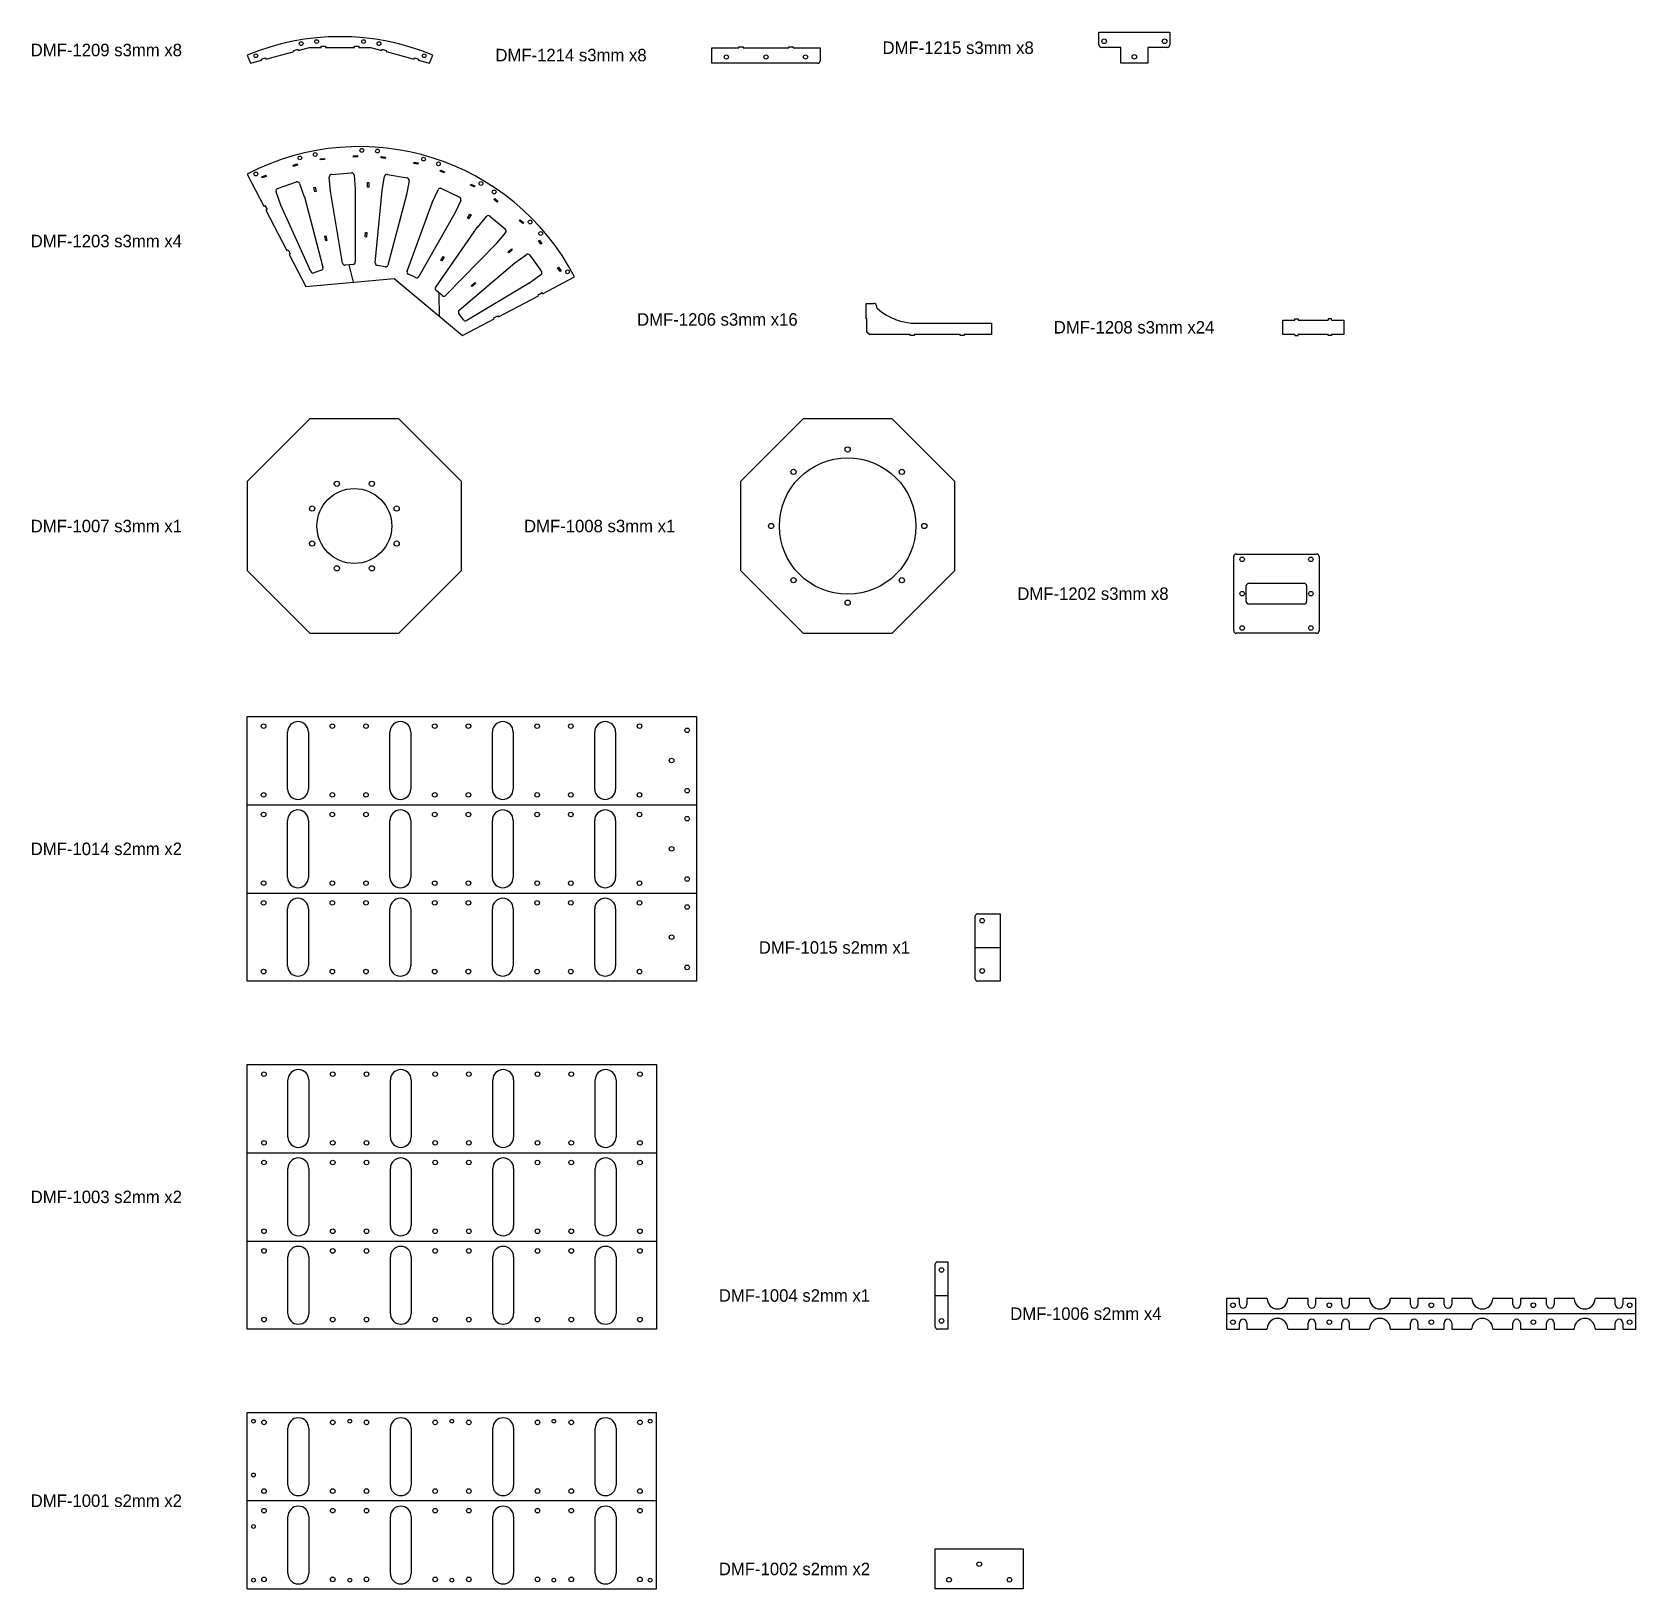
# Model space of a CAD drawing. Header units: millimetres. Extents: x 3 to 3856, y 0 to 3740.
import ezdxf

# ---------------------------------------------------------------- set-up
doc = ezdxf.new("R2010")
doc.units = ezdxf.units.MM
for name, color, linetype in [('IV_BEND_DOWN', 1, 'Continuous'), ('IV_INTERIOR_PROFILES', 7, 'Continuous'), ('IV_MARK_SURFACE_BACK', 7, 'Continuous'), ('IV_OUTER_PROFILE', 7, 'Continuous'), ('LABELS', 3, 'Continuous')]:
    doc.layers.add(name, color=color, linetype=linetype)

msp = doc.modelspace()

# ---------------------------------------------------------------- linework, layer by layer
at = {"layer": 'IV_BEND_DOWN'}
for p, q in [((520, 1884), (1599, 1884)), ((520, 1671.7), (1599, 1671.7)), ((2269, 1541), (2329, 1541)), ((520, 1048), (1503, 1048)), ((520, 835.7), (1503, 835.7)), ((2173, 704.9), (2203, 704.9)), ((3856, 661.2), (2873, 661.2)), ((1503, 211.9), (520, 211.9))]:
    msp.add_line(p, q, dxfattribs=at)
at = {"layer": 'IV_INTERIOR_PROFILES'}
for p, q in [((695.5, 3435.8), (705.5, 3436.7)), ((695.8, 3432.8), (695.5, 3435.8)), ((705.7, 3433.7), (695.8, 3432.8)), ((705.5, 3436.7), (705.7, 3433.7)), ((775.2, 3442.8), (785.2, 3443.7)), ((775.5, 3439.8), (775.2, 3442.8)), ((785.4, 3440.7), (775.5, 3439.8)), ((785.2, 3443.7), (785.4, 3440.7)), ((841.6, 3438.3), (842.1, 3441.3)), ((851.4, 3436.6), (841.6, 3438.3)), ((842.1, 3441.3), (851.9, 3439.6)), ((851.9, 3439.6), (851.4, 3436.6)), ((555.4, 3392.5), (564.8, 3395.9)), ((556.4, 3389.7), (555.4, 3392.5)), ((565.8, 3393.1), (556.4, 3389.7)), ((564.8, 3395.9), (565.8, 3393.1)), ((630.5, 3420), (639.9, 3423.4)), ((631.6, 3417.1), (630.5, 3420)), ((641, 3420.6), (631.6, 3417.1)), ((639.9, 3423.4), (641, 3420.6)), ((720, 3358), (717.2, 3391.7)), ((722.7, 3398.1), (770.5, 3402.1)), ((777, 3396.6), (779.8, 3363)), ((843.9, 3360.1), (849.8, 3393.3)), ((856.8, 3398.2), (904, 3389.8)), ((920.4, 3424.5), (920.9, 3427.5)), ((930.2, 3422.8), (920.4, 3424.5)), ((920.9, 3427.5), (930.7, 3425.8)), ((930.7, 3425.8), (930.2, 3422.8)), ((983.8, 3406), (985.1, 3408.7)), ((992.9, 3401.8), (983.8, 3406)), ((985.1, 3408.7), (994.1, 3404.5)), ((994.1, 3404.5), (992.9, 3401.8)), ((600.7, 3324.4), (589.4, 3356.2)), ((593, 3363.9), (638.3, 3379.9)), ((645.9, 3376.3), (657.2, 3344.5)), ((680.2, 3366.8), (683.1, 3367.5)), ((682.6, 3356.1), (680.2, 3366.8)), ((685.5, 3356.7), (682.6, 3356.1)), ((683.1, 3367.5), (685.5, 3356.7)), ((749, 3185.1), (720.1, 3357.5)), ((779.8, 3362.5), (779.8, 3187.7)), ((808.9, 3367.7), (809.4, 3378.7)), ((811.9, 3367.5), (808.9, 3367.7)), ((809.4, 3378.7), (812.4, 3378.5)), ((812.4, 3378.5), (811.9, 3367.5)), ((827.8, 3185.5), (843.9, 3359.6)), ((908.9, 3382.8), (903, 3349.6)), ((964.3, 3330.4), (978.4, 3361)), ((986.4, 3363.9), (1030, 3343.8)), ((1056.3, 3372.2), (1057.6, 3375)), ((1065.4, 3368), (1056.3, 3372.2)), ((1057.6, 3375), (1066.7, 3370.8)), ((1066.7, 3370.8), (1065.4, 3368)), ((672.9, 3164.6), (600.9, 3323.9)), ((657.4, 3344), (702, 3175)), ((902.9, 3349.1), (858.2, 3180.1)), ((904.1, 3165.7), (964.1, 3329.9)), ((1032.9, 3335.8), (1018.7, 3305.2)), ((1112.8, 3337.9), (1114.8, 3340.2)), ((1120.5, 3331.5), (1112.8, 3337.9)), ((1114.8, 3340.2), (1122.4, 3333.8)), ((1122.4, 3333.8), (1120.5, 3331.5)), ((1018.5, 3304.7), (932.1, 3152.7)), ((1049.2, 3293), (1055.1, 3302.3)), ((1051.8, 3291.4), (1049.2, 3293)), ((1057.7, 3300.7), (1051.8, 3291.4)), ((1055.1, 3302.3), (1057.7, 3300.7)), ((1073, 3270.9), (1094.6, 3296.9)), ((1103, 3297.7), (1140, 3267.1)), ((1174.2, 3286.5), (1176.1, 3288.8)), ((1181.8, 3280.1), (1174.2, 3286.5)), ((1176.1, 3288.8), (1183.8, 3282.4)), ((1183.8, 3282.4), (1181.8, 3280.1)), ((706.3, 3249.7), (709.2, 3250.3)), ((708.7, 3238.9), (706.3, 3249.7)), ((711.6, 3239.6), (708.7, 3238.9)), ((709.2, 3250.3), (711.6, 3239.6)), ((803.8, 3247.8), (804.3, 3258.8)), ((806.8, 3247.6), (803.8, 3247.8)), ((804.3, 3258.8), (807.3, 3258.6)), ((807.3, 3258.6), (806.8, 3247.6)), ((972.8, 3127.1), (1072.7, 3270.5)), ((1140.8, 3258.6), (1119.2, 3232.6)), ((1219.8, 3238.8), (1222.3, 3240.5)), ((1225.6, 3230.6), (1219.8, 3238.8)), ((1222.3, 3240.5), (1228, 3232.3)), ((984.9, 3191.7), (990.8, 3201)), ((993.3, 3199.4), (987.4, 3190.1)), ((990.8, 3201), (993.3, 3199.4)), ((1118.9, 3232.3), (996.6, 3107.3)), ((1146.8, 3211.8), (1154.9, 3219.3)), ((1148.8, 3209.6), (1146.8, 3211.8)), ((1156.9, 3217.1), (1148.8, 3209.6)), ((1154.9, 3219.3), (1156.9, 3217.1)), ((1163, 3185.7), (1190.4, 3205.3)), ((1198.8, 3203.9), (1226.7, 3164.8)), ((1228, 3232.3), (1225.6, 3230.6)), ((698.2, 3167.8), (680.4, 3161.4)), ((774.3, 3181.7), (755.4, 3180.1)), ((851.4, 3175.7), (832.7, 3179)), ((987.4, 3190.1), (984.9, 3191.7)), ((1029.3, 3072.2), (1162.6, 3185.3)), ((1265.8, 3173.3), (1268.2, 3175)), ((1271.5, 3165.1), (1265.8, 3173.3)), ((1268.2, 3175), (1274, 3166.8)), ((1274, 3166.8), (1271.5, 3165.1)), ((924.4, 3150.2), (907.2, 3158.2)), ((1197.5, 3136.6), (1047.3, 3047)), ((1058.4, 3130.7), (1066.5, 3138.1)), ((1060.4, 3128.5), (1058.4, 3130.7)), ((1068.5, 3135.9), (1060.4, 3128.5)), ((1066.5, 3138.1), (1068.5, 3135.9)), ((1225.3, 3156.5), (1197.9, 3136.8)), ((988.4, 3106.9), (973.8, 3119)), ((1039.3, 3048.7), (1028.3, 3064.1)), ((2920, 2371.9), (2920, 2409.9)), ((2926, 2415.9), (3059, 2415.9)), ((3065, 2409.9), (3065, 2371.9)), ((3059, 2365.9), (2926, 2365.9)), ((617, 1921.6), (617, 2058.6)), ((667, 2058.6), (667, 1921.6)), ((863, 1921.6), (863, 2058.6)), ((913, 2058.6), (913, 1921.6)), ((1109, 1921.6), (1109, 2058.6)), ((1159, 2058.6), (1159, 1921.6)), ((1355, 1921.6), (1355, 2058.6)), ((1405, 2058.6), (1405, 1921.6)), ((617, 1709.4), (617, 1846.4)), ((667, 1846.4), (667, 1709.4)), ((863, 1709.4), (863, 1846.4)), ((913, 1846.4), (913, 1709.4)), ((1109, 1709.4), (1109, 1846.4)), ((1159, 1846.4), (1159, 1709.4)), ((1355, 1709.4), (1355, 1846.4)), ((1405, 1846.4), (1405, 1709.4)), ((617, 1497.1), (617, 1634.1)), ((667, 1634.1), (667, 1497.1)), ((863, 1497.1), (863, 1634.1)), ((913, 1634.1), (913, 1497.1)), ((1109, 1497.1), (1109, 1634.1)), ((1159, 1634.1), (1159, 1497.1)), ((1355, 1497.1), (1355, 1634.1)), ((1405, 1634.1), (1405, 1497.1)), ((618, 1085.6), (618, 1222.6)), ((668, 1222.6), (668, 1085.6)), ((864, 1085.6), (864, 1222.6)), ((914, 1222.6), (914, 1085.6)), ((1110, 1085.6), (1110, 1222.6)), ((1160, 1222.6), (1160, 1085.6)), ((1356, 1085.6), (1356, 1222.6)), ((1406, 1222.6), (1406, 1085.6)), ((618, 873.3), (618, 1010.3)), ((668, 1010.3), (668, 873.3)), ((864, 873.3), (864, 1010.3)), ((914, 1010.3), (914, 873.3)), ((1110, 873.3), (1110, 1010.3)), ((1160, 1010.3), (1160, 873.3)), ((1356, 873.3), (1356, 1010.3)), ((1406, 1010.3), (1406, 873.3)), ((618, 661), (618, 798)), ((668, 798), (668, 661)), ((864, 661), (864, 798)), ((914, 798), (914, 661)), ((1110, 661), (1110, 798)), ((1160, 798), (1160, 661)), ((1356, 661), (1356, 798)), ((1406, 798), (1406, 661)), ((618, 249.1), (618, 386.1)), ((668, 386.1), (668, 249.1)), ((864, 249.1), (864, 386.1)), ((914, 386.1), (914, 249.1)), ((1110, 249.1), (1110, 386.1)), ((1160, 386.1), (1160, 249.1)), ((1356, 249.1), (1356, 386.1)), ((1406, 386.1), (1406, 249.1)), ((618, 36.9), (618, 173.9)), ((668, 173.9), (668, 36.9)), ((864, 36.9), (864, 173.9)), ((914, 173.9), (914, 36.9)), ((1110, 36.9), (1110, 173.9)), ((1160, 173.9), (1160, 36.9)), ((1356, 36.9), (1356, 173.9)), ((1406, 173.9), (1406, 36.9))]:
    msp.add_line(p, q, dxfattribs=at)
for centre, radius in [((649.6, 3712.3), 4.5), ((686.8, 3717.2), 4.5), ((799.4, 3717.2), 4.5), ((836.6, 3712.3), 4.5), ((2578.7, 3718), 5.5), ((2723.7, 3718), 5.5), ((540.9, 3683.2), 4.5), ((945.3, 3683.2), 4.5), ((1671.2, 3680), 5), ((1766.2, 3680), 5), ((1861.2, 3680), 5), ((2651.2, 3680.5), 5.5), ((646.7, 3437.8), 4.5), ((683.3, 3446), 4.5), ((795.4, 3455.9), 4.5), ((832.9, 3454.3), 4.5), ((943.8, 3434.9), 4.5), ((541, 3399.2), 4.5), ((979.6, 3423.6), 4.5), ((1081.6, 3376.2), 4.5), ((1113.3, 3356), 4.5), ((1199.6, 3283.8), 4.5), ((1225, 3256.1), 4.5), ((1289.7, 3164), 4.5), ((1962.5, 2737.4), 6.25), ((1962.5, 2553.4), 164), ((735.4, 2655), 6.25), ((819.6, 2655), 6.25), ((1832.4, 2683.5), 6.25), ((2092.6, 2683.5), 6.25), ((777.5, 2553.4), 90), ((675.9, 2595.5), 6.25), ((879.1, 2595.5), 6.25), ((1778.5, 2553.4), 6.25), ((2146.5, 2553.4), 6.25), ((675.9, 2511.3), 6.25), ((879.1, 2511.3), 6.25), ((2910, 2473.4), 5.5), ((3075, 2473.4), 5.5), ((735.4, 2451.8), 6.25), ((819.6, 2451.8), 6.25), ((1832.4, 2423.3), 6.25), ((2092.6, 2423.3), 6.25), ((2910, 2390.9), 5.5), ((3075, 2390.9), 5.5), ((1962.5, 2369.4), 6.25), ((2910, 2308.4), 5.5), ((3075, 2308.4), 5.5), ((559.5, 2072.6), 5.5), ((724.5, 2072.6), 5.5), ((805.5, 2072.6), 5.5), ((970.5, 2072.6), 5.5), ((1051.5, 2072.6), 5.5), ((1216.5, 2072.6), 5.5), ((1297.5, 2072.6), 5.5), ((1462.5, 2072.6), 5.5), ((1577, 2062.6), 5.5), ((1539.5, 1990.1), 5.5), ((559.5, 1907.6), 5.5), ((724.5, 1907.6), 5.5), ((805.5, 1907.6), 5.5), ((970.5, 1907.6), 5.5), ((1051.5, 1907.6), 5.5), ((1216.5, 1907.6), 5.5), ((1297.5, 1907.6), 5.5), ((1462.5, 1907.6), 5.5), ((1577, 1917.6), 5.5), ((559.5, 1860.4), 5.5), ((724.5, 1860.4), 5.5), ((805.5, 1860.4), 5.5), ((970.5, 1860.4), 5.5), ((1051.5, 1860.4), 5.5), ((1216.5, 1860.4), 5.5), ((1297.5, 1860.4), 5.5), ((1462.5, 1860.4), 5.5), ((1577, 1850.4), 5.5), ((1539.5, 1777.9), 5.5), ((559.5, 1695.4), 5.5), ((724.5, 1695.4), 5.5), ((805.5, 1695.4), 5.5), ((970.5, 1695.4), 5.5), ((1051.5, 1695.4), 5.5), ((1216.5, 1695.4), 5.5), ((1297.5, 1695.4), 5.5), ((1462.5, 1695.4), 5.5), ((1577, 1705.4), 5.5), ((559.5, 1648.1), 5.5), ((724.5, 1648.1), 5.5), ((805.5, 1648.1), 5.5), ((970.5, 1648.1), 5.5), ((1051.5, 1648.1), 5.5), ((1216.5, 1648.1), 5.5), ((1297.5, 1648.1), 5.5), ((1462.5, 1648.1), 5.5), ((1577, 1638.1), 5.5), ((2285.7, 1605.4), 5.5), ((1539.5, 1565.6), 5.5), ((559.5, 1483.1), 5.5), ((724.5, 1483.1), 5.5), ((805.5, 1483.1), 5.5), ((970.5, 1483.1), 5.5), ((1051.5, 1483.1), 5.5), ((1216.5, 1483.1), 5.5), ((1297.5, 1483.1), 5.5), ((1462.5, 1483.1), 5.5), ((1577, 1493.1), 5.5), ((2285.7, 1484.7), 5.5), ((560.5, 1236.6), 5.5), ((725.5, 1236.6), 5.5), ((806.5, 1236.6), 5.5), ((971.5, 1236.6), 5.5), ((1052.5, 1236.6), 5.5), ((1217.5, 1236.6), 5.5), ((1298.5, 1236.6), 5.5), ((1463.5, 1236.6), 5.5), ((560.5, 1071.6), 5.5), ((725.5, 1071.6), 5.5), ((806.5, 1071.6), 5.5), ((971.5, 1071.6), 5.5), ((1052.5, 1071.6), 5.5), ((1217.5, 1071.6), 5.5), ((1298.5, 1071.6), 5.5), ((1463.5, 1071.6), 5.5), ((560.5, 1024.3), 5.5), ((725.5, 1024.3), 5.5), ((806.5, 1024.3), 5.5), ((971.5, 1024.3), 5.5), ((1052.5, 1024.3), 5.5), ((1217.5, 1024.3), 5.5), ((1298.5, 1024.3), 5.5), ((1463.5, 1024.3), 5.5), ((560.5, 859.3), 5.5), ((725.5, 859.3), 5.5), ((806.5, 859.3), 5.5), ((971.5, 859.3), 5.5), ((1052.5, 859.3), 5.5), ((1217.5, 859.3), 5.5), ((1298.5, 859.3), 5.5), ((1463.5, 859.3), 5.5), ((560.5, 812), 5.5), ((725.5, 812), 5.5), ((806.5, 812), 5.5), ((971.5, 812), 5.5), ((1052.5, 812), 5.5), ((1217.5, 812), 5.5), ((1298.5, 812), 5.5), ((1463.5, 812), 5.5), ((2188, 766.1), 5.5), ((2888, 681.5), 5.5), ((3119.5, 681.5), 5.5), ((3364.5, 681.5), 5.5), ((3609.5, 681.5), 5.5), ((3841, 681.5), 5.5), ((560.5, 647), 5.5), ((725.5, 647), 5.5), ((806.5, 647), 5.5), ((971.5, 647), 5.5), ((1052.5, 647), 5.5), ((1217.5, 647), 5.5), ((1298.5, 647), 5.5), ((1463.5, 647), 5.5), ((2188, 643.8), 5.5), ((2888, 640.8), 5.5), ((3119.5, 640.8), 5.5), ((3364.5, 640.8), 5.5), ((3609.5, 640.8), 5.5), ((3841, 640.8), 5.5), ((535, 402.8), 4.5), ((560.5, 400.1), 5.5), ((725.5, 400.1), 5.5), ((766.5, 402.8), 4.5), ((806.5, 400.1), 5.5), ((971.5, 400.1), 5.5), ((1011.5, 402.8), 4.5), ((1052.5, 400.1), 5.5), ((1217.5, 400.1), 5.5), ((1256.5, 402.8), 4.5), ((1298.5, 400.1), 5.5), ((1463.5, 400.1), 5.5), ((1488, 402.8), 4.5), ((535, 273.8), 4.5), ((560.5, 235.1), 5.5), ((725.5, 235.1), 5.5), ((806.5, 235.1), 5.5), ((971.5, 235.1), 5.5), ((1052.5, 235.1), 5.5), ((1217.5, 235.1), 5.5), ((1298.5, 235.1), 5.5), ((1463.5, 235.1), 5.5), ((560.5, 187.9), 5.5), ((725.5, 187.9), 5.5), ((806.5, 187.9), 5.5), ((971.5, 187.9), 5.5), ((1052.5, 187.9), 5.5), ((1217.5, 187.9), 5.5), ((1298.5, 187.9), 5.5), ((1463.5, 187.9), 5.5), ((535, 150), 4.5), ((2278.6, 59.5), 5.5), ((535, 21), 4.5), ((560.5, 22.9), 5.5), ((725.5, 22.9), 5.5), ((766.5, 21), 4.5), ((806.5, 22.9), 5.5), ((971.5, 22.9), 5.5), ((1011.5, 21), 4.5), ((1052.5, 22.9), 5.5), ((1217.5, 22.9), 5.5), ((1256.5, 21), 4.5), ((1298.5, 22.9), 5.5), ((1463.5, 22.9), 5.5), ((1488, 21), 4.5), ((2206.1, 22), 5.5), ((2351.1, 22), 5.5)]:
    msp.add_circle(centre, radius, dxfattribs=at)
for centre, radius, start, end in [((723.2, 3392.2), 6, 94.7636, 184.7636), ((771, 3396.1), 6, 4.7636, 94.7636), ((855.7, 3392.2), 6, 79.9636, 169.9636), ((595, 3358.2), 6, 109.5636, 199.5636), ((640.3, 3374.3), 6, 19.5636, 109.5636), ((726, 3358.5), 6, 184.7636, 189.5273), ((773.8, 3362.5), 6, 360, 4.7636), ((849.8, 3359), 6, 169.9636, 174.7273), ((903, 3383.9), 6, 349.9636, 79.9636), ((983.9, 3358.5), 6, 65.1636, 155.1636), ((606.3, 3326.4), 6, 199.5636, 204.3273), ((651.6, 3342.5), 6, 14.8, 19.5636), ((897.1, 3350.6), 6, 345.2, 349.9636), ((969.7, 3327.8), 6, 155.1636, 159.9273), ((1027.4, 3338.3), 6, 335.1636, 65.1636), ((1013.3, 3307.7), 6, 330.4, 335.1636), ((1099.2, 3293.1), 6, 50.3636, 140.3636), ((1077.6, 3267.1), 6, 140.3636, 145.1273), ((1136.1, 3262.5), 6, 320.3636, 50.3636), ((1114.6, 3236.5), 6, 315.6, 320.3636), ((1193.9, 3200.4), 6, 35.5636, 125.5636), ((678.4, 3167.1), 6, 204.3273, 289.5636), ((696.2, 3173.4), 6, 289.5636, 14.8), ((754.9, 3186.1), 6, 189.5273, 274.7636), ((773.8, 3187.7), 6, 274.7636, 0), ((833.8, 3184.9), 6, 174.7273, 259.9636), ((852.4, 3181.6), 6, 259.9636, 345.2), ((909.7, 3163.6), 6, 159.9273, 245.1636), ((1166.5, 3180.8), 6, 125.5636, 130.3273), ((1221.9, 3161.4), 6, 305.5636, 35.5636), ((926.9, 3155.6), 6, 245.1636, 330.4), ((977.7, 3123.6), 6, 145.1273, 230.3636), ((1194.4, 3141.7), 6, 300.8, 305.5636), ((992.3, 3111.5), 6, 230.3636, 315.6), ((1033.2, 3067.6), 6, 130.3273, 215.5636), ((1044.2, 3052.2), 6, 215.5636, 300.8), ((2926, 2409.9), 6, 90, 180), ((3059, 2409.9), 6, 360, 90), ((2926, 2371.9), 6, 180, 270), ((3059, 2371.9), 6, 270, 0), ((642, 2058.6), 25, 0, 180), ((888, 2058.6), 25, 0, 180), ((1134, 2058.6), 25, 0, 180), ((1380, 2058.6), 25, 0, 180), ((642, 1921.6), 25, 180, 360), ((888, 1921.6), 25, 180, 360), ((1134, 1921.6), 25, 180, 360), ((1380, 1921.6), 25, 180, 360), ((642, 1846.4), 25, 0, 180), ((888, 1846.4), 25, 0, 180), ((1134, 1846.4), 25, 0, 180), ((1380, 1846.4), 25, 0, 180), ((642, 1709.4), 25, 180, 360), ((888, 1709.4), 25, 180, 360), ((1134, 1709.4), 25, 180, 360), ((1380, 1709.4), 25, 180, 360), ((642, 1634.1), 25, 0, 180), ((888, 1634.1), 25, 0, 180), ((1134, 1634.1), 25, 0, 180), ((1380, 1634.1), 25, 0, 180), ((642, 1497.1), 25, 180, 360), ((888, 1497.1), 25, 180, 360), ((1134, 1497.1), 25, 180, 360), ((1380, 1497.1), 25, 180, 360), ((643, 1222.6), 25, 360, 180), ((889, 1222.6), 25, 0, 180), ((1135, 1222.6), 25, 0, 180), ((1381, 1222.6), 25, 0, 180), ((643, 1085.6), 25, 180, 0), ((889, 1085.6), 25, 180, 0), ((1135, 1085.6), 25, 180, 0), ((1381, 1085.6), 25, 180, 0), ((643, 1010.3), 25, 0, 180), ((889, 1010.3), 25, 0, 180), ((1135, 1010.3), 25, 0, 180), ((1381, 1010.3), 25, 0, 180), ((643, 873.3), 25, 180, 0), ((889, 873.3), 25, 180, 0), ((1135, 873.3), 25, 180, 0), ((1381, 873.3), 25, 180, 0), ((643, 798), 25, 360, 180), ((889, 798), 25, 360, 180), ((1135, 798), 25, 360, 180), ((1381, 798), 25, 360, 180), ((643, 661), 25, 180, 0), ((889, 661), 25, 180, 0), ((1135, 661), 25, 180, 0), ((1381, 661), 25, 180, 0), ((643, 386.1), 25, 0, 180), ((889, 386.1), 25, 0, 180), ((1135, 386.1), 25, 0, 180), ((1381, 386.1), 25, 0, 180), ((643, 249.1), 25, 180, 0), ((889, 249.1), 25, 180, 0), ((1135, 249.1), 25, 180, 0), ((1381, 249.1), 25, 180, 0), ((643, 173.9), 25, 0, 180), ((889, 173.9), 25, 0, 180), ((1135, 173.9), 25, 0, 180), ((1381, 173.9), 25, 0, 180), ((643, 36.9), 25, 180, 0), ((889, 36.9), 25, 180, 0), ((1135, 36.9), 25, 180, 0), ((1381, 36.9), 25, 180, 0)]:
    msp.add_arc(centre, radius, start, end, dxfattribs=at)
at = {"layer": 'IV_MARK_SURFACE_BACK'}
for p, q in [((775.1, 3139.1), (764.9, 3180.9)), ((981.6, 3057.1), (981.1, 3113))]:
    msp.add_line(p, q, dxfattribs=at)
at = {"layer": 'IV_OUTER_PROFILE'}
for p, q in [((2566.2, 3709), (2566.2, 3740)), ((2566.2, 3740), (2736.2, 3740)), ((2736.2, 3740), (2736.2, 3709)), ((642.4, 3695.7), (669.8, 3703)), ((669.8, 3703), (698.1, 3703)), ((698.1, 3703), (698.1, 3706)), ((698.1, 3706), (708.1, 3706)), ((708.1, 3706), (708.1, 3703)), ((708.1, 3703), (778.1, 3703)), ((778.1, 3703), (778.1, 3706)), ((778.1, 3706), (788.1, 3706)), ((788.1, 3706), (788.1, 3703)), ((788.1, 3703), (816.4, 3703)), ((816.4, 3703), (843.8, 3695.7)), ((1636.2, 3702), (1701.2, 3702)), ((1636.2, 3665), (1636.2, 3702)), ((1701.2, 3704.5), (1711.2, 3704.5)), ((1701.2, 3702), (1701.2, 3704.5)), ((1711.2, 3704.5), (1711.2, 3702)), ((1711.2, 3702), (1821.2, 3702)), ((1821.2, 3704.5), (1831.2, 3704.5)), ((1821.2, 3702), (1821.2, 3704.5)), ((1831.2, 3704.5), (1831.2, 3702)), ((1831.2, 3702), (1896.2, 3702)), ((1896.2, 3702), (1896.2, 3671)), ((2618.7, 3703), (2572.2, 3703)), ((2618.7, 3665), (2618.7, 3703)), ((2730.2, 3703), (2683.7, 3703)), ((2683.7, 3703), (2683.7, 3665)), ((520, 3684.6), (528.1, 3665)), ((528.1, 3665), (555.5, 3672.4)), ((554.7, 3675.3), (564.4, 3677.9)), ((555.5, 3672.4), (554.7, 3675.3)), ((564.4, 3677.9), (565.1, 3675)), ((565.1, 3675), (632.7, 3693.1)), ((632, 3696), (641.6, 3698.6)), ((632.7, 3693.1), (632, 3696)), ((641.6, 3698.6), (642.4, 3695.7)), ((843.8, 3695.7), (844.6, 3698.6)), ((844.6, 3698.6), (854.2, 3696)), ((854.2, 3696), (853.5, 3693.1)), ((853.5, 3693.1), (921.1, 3675)), ((921.1, 3675), (921.9, 3677.9)), ((921.9, 3677.9), (931.5, 3675.3)), ((931.5, 3675.3), (930.7, 3672.4)), ((930.7, 3672.4), (958.1, 3665)), ((958.1, 3665), (966.2, 3684.6)), ((1890.2, 3665), (1636.2, 3665)), ((2683.7, 3665), (2618.7, 3665)), ((520, 3398.8), (560.1, 3321.9)), ((560.1, 3321.9), (562.8, 3323.3)), ((562.8, 3323.3), (567.8, 3313.6)), ((567.8, 3313.6), (565.2, 3312.2)), ((565.2, 3312.2), (615.6, 3215.6)), ((615.6, 3215.6), (618.3, 3217)), ((618.3, 3217), (623.4, 3207.2)), ((623.4, 3207.2), (620.7, 3205.8)), ((620.7, 3205.8), (660.8, 3129)), ((660.8, 3129), (873.3, 3147.8)), ((873.3, 3147.8), (1036.9, 3010.9)), ((1229.8, 3111.6), (1306.6, 3151.7)), ((1123.4, 3056.1), (1220, 3106.5)), ((1218.7, 3109.2), (1228.4, 3114.3)), ((1220, 3106.5), (1218.7, 3109.2)), ((1228.4, 3114.3), (1229.8, 3111.6)), ((2006.6, 3051.4), (2006.6, 3088.4)), ((2006.6, 3088.4), (2025.6, 3088.4)), ((2031.6, 3082.4), (2031.6, 3081)), ((1036.9, 3010.9), (1113.7, 3051)), ((1112.3, 3053.7), (1122, 3058.7)), ((1113.7, 3051), (1112.3, 3053.7)), ((1122, 3058.7), (1123.4, 3056.1)), ((2008.6, 3051.4), (2006.6, 3051.4)), ((2008.6, 3019.4), (2008.6, 3051.4)), ((3007.6, 3047.9), (3036.9, 3047.9)), ((3007.6, 3013.9), (3007.6, 3047.9)), ((3036.9, 3047.9), (3036.9, 3050.9)), ((3036.9, 3050.9), (3044.9, 3050.9)), ((3044.9, 3050.9), (3044.9, 3047.9)), ((3044.9, 3047.9), (3116.9, 3047.9)), ((3124.9, 3050.9), (3116.9, 3050.9)), ((3116.9, 3050.9), (3116.9, 3047.9)), ((3124.9, 3047.9), (3124.9, 3050.9)), ((3124.9, 3047.9), (3154.3, 3047.9)), ((3154.3, 3047.9), (3154.3, 3013.9)), ((2014.6, 3013.4), (2008.6, 3019.4)), ((2112.6, 3013.4), (2014.6, 3013.4)), ((2112.6, 3010.9), (2112.6, 3013.4)), ((2122.6, 3010.9), (2112.6, 3010.9)), ((2232.6, 3013.4), (2122.6, 3013.4)), ((2122.6, 3013.4), (2122.6, 3010.9)), ((2127.6, 3040.4), (2307.6, 3040.4)), ((2232.6, 3010.9), (2232.6, 3013.4)), ((2242.6, 3010.9), (2232.6, 3010.9)), ((2242.6, 3013.4), (2242.6, 3010.9)), ((2307.6, 3013.4), (2242.6, 3013.4)), ((2307.6, 3040.4), (2307.6, 3013.4)), ((3036.9, 3013.9), (3007.6, 3013.9)), ((3036.9, 3013.9), (3036.9, 3010.9)), ((3036.9, 3010.9), (3044.9, 3010.9)), ((3116.9, 3013.9), (3044.9, 3013.9)), ((3044.9, 3010.9), (3044.9, 3013.9)), ((3116.9, 3010.9), (3116.9, 3013.9)), ((3124.9, 3010.9), (3116.9, 3010.9)), ((3124.9, 3013.9), (3124.9, 3010.9)), ((3154.3, 3013.9), (3124.9, 3013.9)), ((670.8, 2810.9), (520, 2660.1)), ((884.2, 2810.9), (670.8, 2810.9)), ((1035, 2660.1), (884.2, 2810.9)), ((1855.8, 2810.9), (1705, 2660.1)), ((2069.2, 2810.9), (1855.8, 2810.9)), ((2220, 2660.1), (2069.2, 2810.9)), ((520, 2660.1), (520, 2446.7)), ((1035, 2446.7), (1035, 2660.1)), ((1705, 2660.1), (1705, 2446.7)), ((2220, 2446.7), (2220, 2660.1)), ((2890, 2301.9), (2890, 2479.9)), ((2896, 2485.9), (3089, 2485.9)), ((3095, 2479.9), (3095, 2301.9)), ((520, 2446.7), (670.8, 2295.9)), ((884.2, 2295.9), (1035, 2446.7)), ((1705, 2446.7), (1855.8, 2295.9)), ((2069.2, 2295.9), (2220, 2446.7)), ((670.8, 2295.9), (884.2, 2295.9)), ((1855.8, 2295.9), (2069.2, 2295.9)), ((3089, 2295.9), (2896, 2295.9)), ((520, 1459.8), (520, 2095.9)), ((520, 2095.9), (1599, 2095.9)), ((1599, 2095.9), (1599, 1459.8)), ((2275, 1622.1), (2329, 1622.1)), ((2329, 1622.1), (2329, 1459.8)), ((2269, 1465.8), (2269, 1616.1)), ((1599, 1459.8), (520, 1459.8)), ((2329, 1459.8), (2275, 1459.8)), ((520, 623.8), (520, 1259.8)), ((520, 1259.8), (1503, 1259.8)), ((1503, 1259.8), (1503, 623.8)), ((2173, 629.8), (2173, 780.1)), ((2179, 786.1), (2203, 786.1)), ((2203, 786.1), (2203, 623.8)), ((2873, 698.6), (2901.5, 698.6)), ((2873, 623.8), (2873, 698.6)), ((2903.5, 683.6), (2903.5, 696.6)), ((2921.5, 696.6), (2921.5, 683.6)), ((2923.5, 698.6), (2968, 698.6)), ((3022, 698.6), (3066.5, 698.6)), ((3068.5, 683.6), (3068.5, 696.6)), ((3086.5, 696.6), (3086.5, 683.6)), ((3088.5, 698.6), (3147.5, 698.6)), ((3149.5, 683.6), (3149.5, 696.6)), ((3167.5, 696.6), (3167.5, 683.6)), ((3169.5, 698.6), (3214, 698.6)), ((3268, 698.6), (3312.5, 698.6)), ((3314.5, 683.6), (3314.5, 696.6)), ((3332.5, 696.6), (3332.5, 683.6)), ((3334.5, 698.6), (3393.5, 698.6)), ((3395.5, 683.6), (3395.5, 696.6)), ((3413.5, 696.6), (3413.5, 683.6)), ((3415.5, 698.6), (3460, 698.6)), ((3514, 698.6), (3558.5, 698.6)), ((3560.5, 683.6), (3560.5, 696.6)), ((3578.5, 696.6), (3578.5, 683.6)), ((3580.5, 698.6), (3639.5, 698.6)), ((3641.5, 683.6), (3641.5, 696.6)), ((3659.5, 696.6), (3659.5, 683.6)), ((3661.5, 698.6), (3706, 698.6)), ((3760, 698.6), (3804.5, 698.6)), ((3806.5, 683.6), (3806.5, 696.6)), ((3824.5, 696.6), (3824.5, 683.6)), ((3826.5, 698.6), (3856, 698.6)), ((3856, 623.8), (3856, 698.6)), ((1503, 623.8), (520, 623.8)), ((2203, 623.8), (2179, 623.8)), ((2873, 623.8), (2901.5, 623.8)), ((2903.5, 625.8), (2903.5, 638.8)), ((2921.5, 638.8), (2921.5, 625.8)), ((2923.5, 623.8), (2968, 623.8)), ((3022, 623.8), (3066.5, 623.8)), ((3068.5, 625.8), (3068.5, 638.8)), ((3086.5, 638.8), (3086.5, 625.8)), ((3088.5, 623.8), (3147.5, 623.8)), ((3149.5, 625.8), (3149.5, 638.8)), ((3167.5, 638.8), (3167.5, 625.8)), ((3169.5, 623.8), (3214, 623.8)), ((3268, 623.8), (3312.5, 623.8)), ((3314.5, 625.8), (3314.5, 638.8)), ((3332.5, 638.8), (3332.5, 625.8)), ((3334.5, 623.8), (3393.5, 623.8)), ((3395.5, 625.8), (3395.5, 638.8)), ((3413.5, 638.8), (3413.5, 625.8)), ((3415.5, 623.8), (3460, 623.8)), ((3514, 623.8), (3558.5, 623.8)), ((3560.5, 625.8), (3560.5, 638.8)), ((3578.5, 638.8), (3578.5, 625.8)), ((3580.5, 623.8), (3639.5, 623.8)), ((3641.5, 625.8), (3641.5, 638.8)), ((3659.5, 638.8), (3659.5, 625.8)), ((3661.5, 623.8), (3706, 623.8)), ((3760, 623.8), (3804.5, 623.8)), ((3806.5, 625.8), (3806.5, 638.8)), ((3824.5, 638.8), (3824.5, 625.8)), ((3826.5, 623.8), (3856, 623.8)), ((520, 0), (520, 423.8)), ((520, 423.8), (1503, 423.8)), ((1503, 0), (1503, 423.8)), ((2173, 0), (2173, 96)), ((2173, 96), (2384.1, 96)), ((2384.1, 96), (2384.1, 0)), ((520, 0), (1503, 0)), ((2384.1, 0), (2173, 0))]:
    msp.add_line(p, q, dxfattribs=at)
for centre, radius, start, end in [((743.1, 3146), 583, 67.5, 112.5), ((2572.2, 3709), 6, 180, 270), ((2730.2, 3709), 6, 270, 0), ((1890.2, 3671), 6, 270, 360), ((789.8, 2881.9), 583, 27.5636, 117.5636), ((2025.6, 3082.4), 6, 0, 90), ((2037.6, 3081), 6, 180, 227.9078), ((2127.6, 3180.7), 140.3, 227.9078, 270), ((2896, 2479.9), 6, 90, 180), ((3089, 2479.9), 6, 360, 90), ((2896, 2301.9), 6, 180, 270), ((3089, 2301.9), 6, 270, 360), ((2275, 1616.1), 6, 90, 180), ((2275, 1465.8), 6, 180, 270), ((2179, 780.1), 6, 90, 180), ((2901.5, 696.6), 2, 0, 90), ((2923.5, 696.6), 2, 90, 180), ((2968, 696.6), 2, 2.1226, 90), ((2995, 697.6), 25, 182.1226, 357.8774), ((3022, 696.6), 2, 90, 177.8774), ((3066.5, 696.6), 2, 360, 90), ((3088.5, 696.6), 2, 90, 180), ((3147.5, 696.6), 2, 0, 90), ((3169.5, 696.6), 2, 90, 180), ((3214, 696.6), 2, 2.1226, 90), ((3241, 697.6), 25, 182.1226, 357.8774), ((3268, 696.6), 2, 90, 177.8774), ((3312.5, 696.6), 2, 0, 90), ((3334.5, 696.6), 2, 90, 180), ((3393.5, 696.6), 2, 360, 90), ((3415.5, 696.6), 2, 90, 180), ((3460, 696.6), 2, 2.1226, 90), ((3487, 697.6), 25, 182.1226, 357.8774), ((3514, 696.6), 2, 90, 177.8774), ((3558.5, 696.6), 2, 360, 90), ((3580.5, 696.6), 2, 90, 180), ((3639.5, 696.6), 2, 0, 90), ((3661.5, 696.6), 2, 90, 180), ((3706, 696.6), 2, 2.1226, 90), ((3733, 697.6), 25, 182.1226, 357.8774), ((3760, 696.6), 2, 90, 177.8774), ((3804.5, 696.6), 2, 0, 90), ((3826.5, 696.6), 2, 90, 180), ((2912.5, 683.6), 9, 180, 0), ((3077.5, 683.6), 9, 180, 0), ((3158.5, 683.6), 9, 180, 0), ((3323.5, 683.6), 9, 180, 0), ((3404.5, 683.6), 9, 180, 0), ((3569.5, 683.6), 9, 180, 0), ((3650.5, 683.6), 9, 180, 0), ((3815.5, 683.6), 9, 180, 0), ((2179, 629.8), 6, 180, 270), ((2901.5, 625.8), 2, 270, 0), ((2912.5, 638.8), 9, 0, 180), ((2923.5, 625.8), 2, 180, 270), ((2968, 625.8), 2, 270, 357.8774), ((2995, 624.8), 25, 2.1226, 177.8774), ((3022, 625.8), 2, 182.1226, 270), ((3066.5, 625.8), 2, 270, 0), ((3077.5, 638.8), 9, 0, 180), ((3088.5, 625.8), 2, 180, 270), ((3147.5, 625.8), 2, 270, 0), ((3158.5, 638.8), 9, 0, 180), ((3169.5, 625.8), 2, 180, 270), ((3214, 625.8), 2, 270, 357.8774), ((3241, 624.8), 25, 2.1226, 177.8774), ((3268, 625.8), 2, 182.1226, 270), ((3312.5, 625.8), 2, 270, 0), ((3323.5, 638.8), 9, 0, 180), ((3334.5, 625.8), 2, 180, 270), ((3393.5, 625.8), 2, 270, 0), ((3404.5, 638.8), 9, 0, 180), ((3415.5, 625.8), 2, 180, 270), ((3460, 625.8), 2, 270, 357.8774), ((3487, 624.8), 25, 2.1226, 177.8774), ((3514, 625.8), 2, 182.1226, 270), ((3558.5, 625.8), 2, 270, 0), ((3569.5, 638.8), 9, 0, 180), ((3580.5, 625.8), 2, 180, 270), ((3639.5, 625.8), 2, 270, 360), ((3650.5, 638.8), 9, 0, 180), ((3661.5, 625.8), 2, 180, 270), ((3706, 625.8), 2, 270, 357.8774), ((3733, 624.8), 25, 2.1226, 177.8774), ((3760, 625.8), 2, 182.1226, 270), ((3804.5, 625.8), 2, 270, 360), ((3815.5, 638.8), 9, 0, 180), ((3826.5, 625.8), 2, 180, 270)]:
    msp.add_arc(centre, radius, start, end, dxfattribs=at)

# ---------------------------------------------------------------- texts
at = {"layer": 'LABELS'}
for s, p in [('DMF-1209 s3mm x8', (0, 3682)), ('DMF-1214 s3mm x8', (1116.2, 3669.8)), ('DMF-1215 s3mm x8', (2046.2, 3687.5)), ('DMF-1203 s3mm x4', (0, 3223)), ('DMF-1206 s3mm x16', (1456.6, 3034.7)), ('DMF-1208 s3mm x24', (2457.6, 3015.9)), ('DMF-1007 s3mm x1', (0, 2538.4)), ('DMF-1008 s3mm x1', (1185, 2538.4)), ('DMF-1202 s3mm x8', (2370, 2375.9)), ('DMF-1014 s2mm x2', (0, 1762.9)), ('DMF-1015 s2mm x1', (1749, 1526)), ('DMF-1003 s2mm x2', (0, 926.8)), ('DMF-1004 s2mm x1', (1653, 689.9)), ('DMF-1006 s2mm x4', (2353, 646.2)), ('DMF-1001 s2mm x2', (0, 196.9)), ('DMF-1002 s2mm x2', (1653, 33))]:
    msp.add_text(s, height=30, dxfattribs=at).set_placement(p)

doc.saveas('drawing.dxf')
